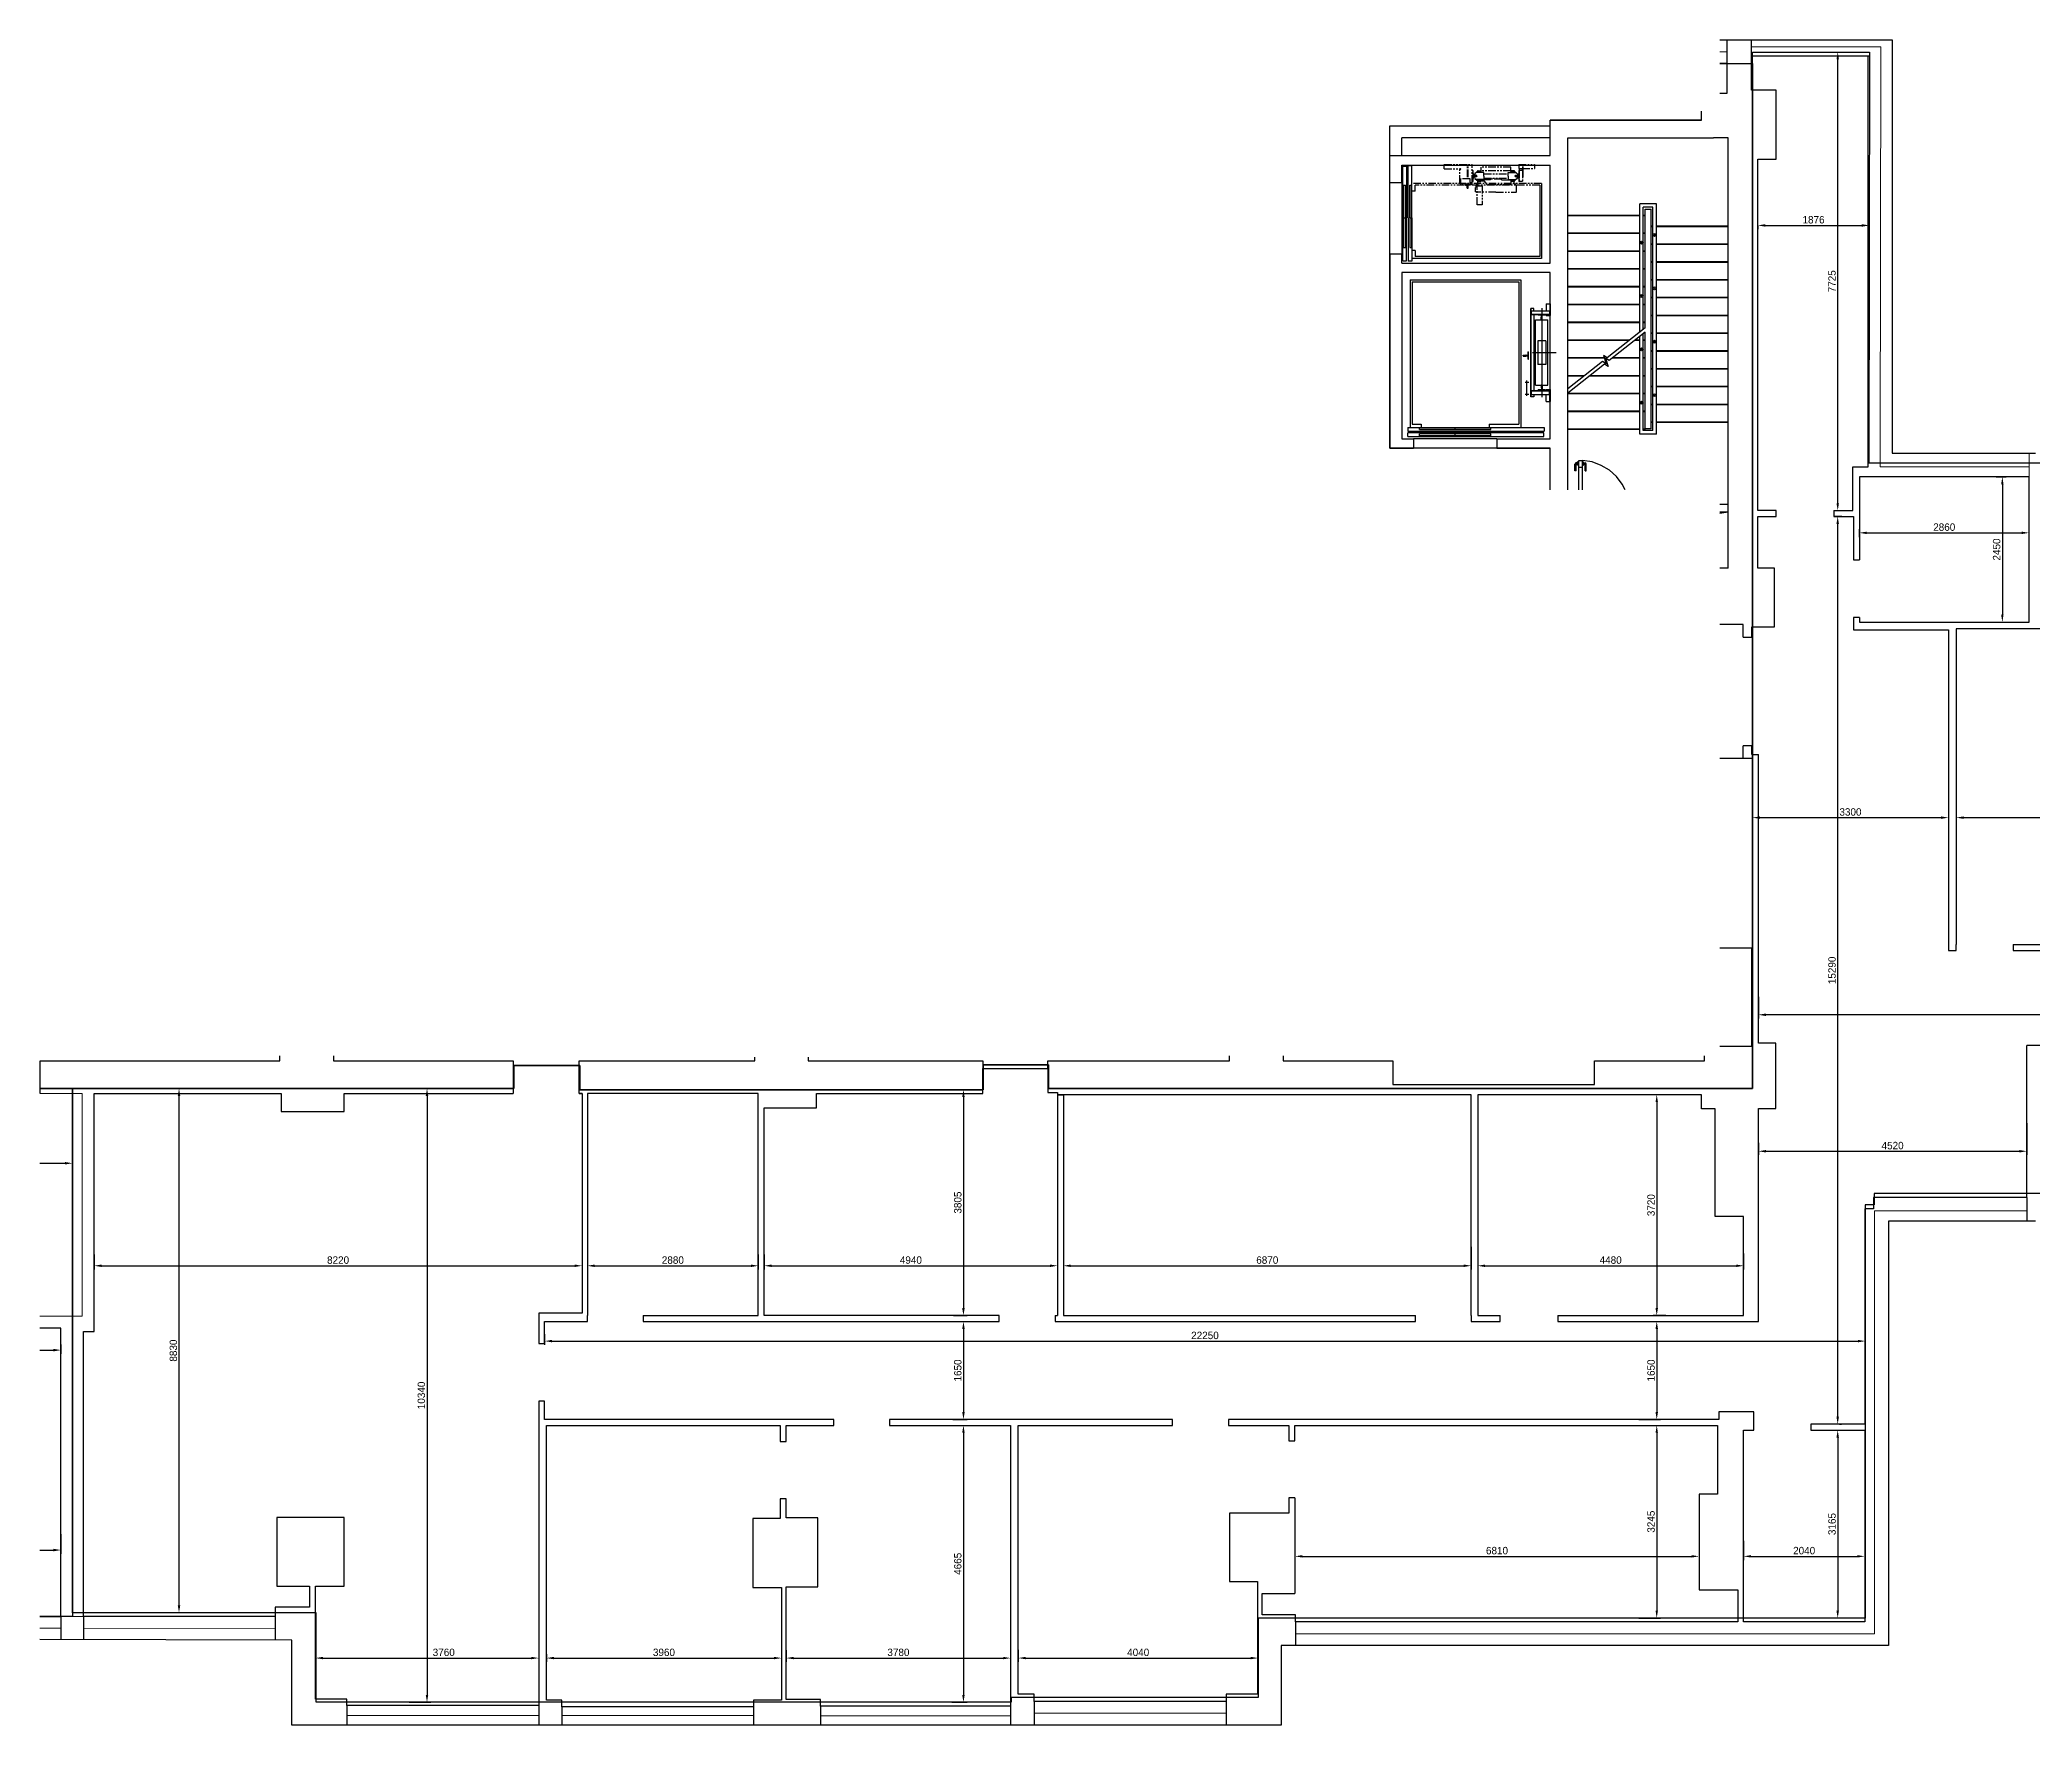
# Model space of a CAD drawing. Header units: millimetres. Extents: x 1200915 to 1252010, y -99471 to -68534.
# Drawn here: x 1200915 to 1234481, y -98964 to -70574 of the extents above; entities that cross this region are included whole.
import ezdxf

# ---------------------------------------------------------------- set-up
doc = ezdxf.new("R2010")
doc.units = ezdxf.units.MM
doc.linetypes.add('HIDDEN2', pattern=[4.7625, 3.175, -1.5875])
doc.linetypes.add('PHANTOMX2', pattern=[127, 63.5, -12.7, 12.7, -12.7, 12.7, -12.7])
for name, color, linetype in [('Baca', 7, 'Continuous'), ('Divar-esas', 7, 'Continuous'), ('Lift', 7, 'Continuous'), ('Meheccer', 7, 'Continuous'), ('OFFICE_BOUNDARY', 3, 'Continuous'), ('Pillekan', 7, 'Continuous'), ('plita 2', 7, 'Continuous'), ('Qapi', 7, 'Continuous'), ('sutun1', 7, 'Continuous')]:
    doc.layers.add(name, color=color, linetype=linetype)

msp = doc.modelspace()

# ---------------------------------------------------------------- linework, layer by layer
for p, q in [((1229220, -70574), (1232120, -70574)), ((1232120, -70574), (1232120, -77534)), ((1229345, -70974), (1229220, -70974)), ((1229345, -71474), (1229345, -70974)), ((1229220, -71474), (1229345, -71474)), ((1228910, -71924), (1228910, -71774)), ((1223660, -77454), (1223660, -72024)), ((1223660, -72024), (1226360, -72024)), ((1226360, -72024), (1226360, -71924)), ((1226360, -71924), (1228910, -71924)), ((1226360, -77454), (1223660, -77454)), ((1226360, -78154), (1226360, -77454)), ((1232120, -77534), (1234540, -77534)), ((1229610, -80424), (1229220, -80424)), ((1229610, -80634), (1229610, -80424)), ((1229610, -82674), (1229610, -82464)), ((1229220, -82674), (1229610, -82674)), ((1229760, -85874), (1229220, -85874)), ((1229760, -87524), (1229760, -85874)), ((1229220, -87524), (1229760, -87524)), ((1200920, -87774), (1204960, -87774)), ((1204960, -87774), (1204960, -87689)), ((1205860, -87689), (1205860, -87774)), ((1205860, -87774), (1208890, -87774)), ((1208890, -87774), (1208890, -87954)), ((1210000, -87954), (1210000, -87774)), ((1210000, -87774), (1212960, -87774)), ((1212960, -87774), (1212960, -87709)), ((1213860, -87709), (1213860, -87774)), ((1213860, -87774), (1216800, -87774)), ((1216800, -87774), (1216800, -87904)), ((1216800, -87904), (1217900, -87904)), ((1217900, -87904), (1217900, -87774)), ((1217900, -87774), (1220960, -87774)), ((1220960, -87774), (1220960, -87689)), ((1221860, -87689), (1221860, -87774)), ((1221860, -87774), (1223710, -87774)), ((1223710, -87774), (1223710, -88174)), ((1227110, -88174), (1227110, -87774)), ((1227110, -87774), (1228960, -87774)), ((1228960, -87774), (1228960, -87689)), ((1223710, -88174), (1227110, -88174)), ((1201830, -92334), (1201830, -88324)), ((1201830, -88324), (1204980, -88324)), ((1204980, -88324), (1204980, -88624)), ((1231810, -90264), (1231660, -90264)), ((1231660, -90264), (1231660, -93894)), ((1234390, -90074), (1231810, -90074)), ((1231810, -90074), (1231810, -90264)), ((1234540, -90474), (1232060, -90474)), ((1232060, -90474), (1232060, -97624)), ((1201270, -92274), (1200915, -92274)), ((1201270, -97134), (1201270, -92274)), ((1201650, -97134), (1201650, -92334)), ((1201650, -92334), (1201830, -92334)), ((1209320, -93504), (1209320, -98634)), ((1231660, -93894), (1230750, -93894)), ((1230750, -93894), (1230750, -93994)), ((1222060, -95134), (1221960, -95134)), ((1221960, -95134), (1221960, -95394)), ((1206040, -95464), (1204910, -95464)), ((1204910, -95464), (1204910, -96624)), ((1206040, -96624), (1206040, -95464)), ((1221960, -95394), (1220960, -95394)), ((1220960, -95394), (1220960, -96544)), ((1204910, -96624), (1205460, -96624)), ((1205460, -96624), (1205460, -96974)), ((1205560, -98524), (1205560, -96624)), ((1205560, -96624), (1206040, -96624)), ((1220960, -96544), (1221430, -96544)), ((1221430, -96544), (1221430, -98444)), ((1205460, -96974), (1204880, -96974)), ((1204880, -96974), (1204880, -97134)), ((1200915, -97134), (1201270, -97134)), ((1204880, -97134), (1201650, -97134)), ((1205160, -97533), (1200915, -97523)), ((1205160, -98964), (1205160, -97533)), ((1232060, -97624), (1221830, -97624)), ((1221830, -97624), (1221830, -98964)), ((1206090, -98524), (1205560, -98524)), ((1206090, -98634), (1206090, -98524)), ((1209320, -98634), (1206090, -98634)), ((1221430, -98444), (1220900, -98444)), ((1220900, -98444), (1220900, -98564)), ((1221830, -98964), (1205160, -98964))]:
    msp.add_line(p, q)
at = {"color": 5, "lineweight": 5}
for p, q in [((1229220, -70774), (1229345, -70774)), ((1231827, -97424), (1231827, -90300)), ((1231827, -90300), (1234390, -90300)), ((1200915, -97328), (1201270, -97329)), ((1229520, -97424), (1231827, -97424))]:
    msp.add_line(p, q, dxfattribs=at)
at = {"color": 18, "lineweight": 30, "true_color": 0x000000}
for p, q in [((1229770, -88239), (1229770, -70779)), ((1229770, -70779), (1231740, -70779)), ((1231740, -70779), (1231730, -77699)), ((1231730, -77699), (1234950, -77699)), ((1208900, -88239), (1208900, -87849)), ((1208900, -87849), (1210010, -87849)), ((1210010, -87849), (1210010, -88259)), ((1216810, -88259), (1216810, -87839)), ((1216810, -87839), (1217910, -87839)), ((1217910, -87839), (1217910, -88239)), ((1200915, -88239), (1201465, -88239)), ((1201465, -88239), (1201465, -97134)), ((1201465, -97069), (1201465, -88239)), ((1201465, -88239), (1208900, -88239)), ((1210010, -88259), (1216810, -88259)), ((1217910, -88239), (1229770, -88239)), ((1231820, -90199), (1231670, -90199)), ((1231670, -90199), (1231670, -93829)), ((1234950, -90009), (1231820, -90009)), ((1231820, -90009), (1231820, -90199)), ((1231670, -93829), (1231670, -97159)), ((1201465, -97134), (1200915, -97132)), ((1205570, -97069), (1201465, -97069)), ((1205570, -98579), (1205570, -97069)), ((1231670, -97159), (1221440, -97159)), ((1221440, -97159), (1221440, -98499)), ((1217280, -98579), (1205570, -98579)), ((1221440, -98499), (1217280, -98499)), ((1217280, -98499), (1217280, -98579))]:
    msp.add_line(p, q, dxfattribs=at)
at = {"color": 0, "lineweight": -2, "transparency": 16777216}
for p, q in [((1231171, -70779), (1231268, -70779)), ((1231205, -78379), (1231205, -70904)), ((1229860, -73710), (1229860, -73762)), ((1229985, -73700), (1231611, -73700)), ((1231736, -73567), (1231736, -73762)), ((1233877, -77934), (1234041, -77934)), ((1233979, -78059), (1233979, -80259)), ((1231171, -78504), (1231268, -78504)), ((1231274, -78604), (1231143, -78604)), ((1231205, -93769), (1231205, -78729)), ((1231570, -78953), (1231570, -78816)), ((1231695, -78878), (1234305, -78878)), ((1234430, -78865), (1234430, -78816)), ((1233877, -80384), (1234041, -80384)), ((1233200, -83185), (1233200, -83738)), ((1229770, -83803), (1229770, -83613)), ((1229895, -83676), (1232945, -83676)), ((1233070, -83639), (1233070, -83738)), ((1233325, -83676), (1237365, -83676)), ((1229870, -86694), (1229870, -87060)), ((1245695, -86997), (1229995, -86997)), ((1203486, -88239), (1203198, -88239)), ((1207434, -88239), (1207376, -88239)), ((1216308, -88259), (1216538, -88259)), ((1203260, -96944), (1203260, -88364)), ((1207438, -88364), (1207438, -98454)), ((1216476, -88384), (1216476, -91939)), ((1228178, -88344), (1228094, -88344)), ((1228156, -88469), (1228156, -91939)), ((1234390, -88825), (1234390, -89358)), ((1201465, -89104), (1201465, -89561)), ((1229870, -89155), (1229870, -89358)), ((1229995, -89296), (1234265, -89296)), ((1218160, -90904), (1218160, -91288)), ((1225030, -90904), (1225030, -91288)), ((1201830, -91034), (1201830, -91288)), ((1201955, -91225), (1209925, -91225)), ((1210050, -91034), (1210050, -91288)), ((1210140, -91034), (1210140, -91288)), ((1210265, -91225), (1212895, -91225)), ((1213020, -91034), (1213020, -91288)), ((1213120, -91035), (1213120, -91288)), ((1213245, -91225), (1217935, -91225)), ((1218060, -91035), (1218060, -91288)), ((1218285, -91225), (1224905, -91225)), ((1225140, -91019), (1225140, -91288)), ((1225265, -91225), (1229495, -91225)), ((1229620, -91019), (1229620, -91288)), ((1216295, -92164), (1216538, -92164)), ((1216308, -92064), (1216538, -92064)), ((1216476, -92289), (1216476, -93689)), ((1227934, -92164), (1228219, -92164)), ((1228312, -92064), (1228094, -92064)), ((1228156, -92289), (1228156, -93689)), ((1201270, -92551), (1201270, -92708)), ((1209420, -92380), (1209420, -92556)), ((1209545, -92494), (1231545, -92494)), ((1231670, -92509), (1231670, -92431)), ((1216281, -93914), (1216538, -93914)), ((1216295, -93814), (1216538, -93814)), ((1227855, -93814), (1228219, -93814)), ((1227855, -93914), (1228219, -93914)), ((1231236, -93894), (1231268, -93894)), ((1216476, -94039), (1216476, -98454)), ((1228156, -94039), (1228156, -97034)), ((1231205, -94119), (1231205, -97034)), ((1231236, -93994), (1231268, -93994)), ((1201270, -95744), (1201270, -96076)), ((1222060, -95970), (1222060, -96182)), ((1228870, -95970), (1228870, -96182)), ((1229620, -95859), (1229620, -96182)), ((1231660, -95859), (1231660, -96182)), ((1222185, -96120), (1228745, -96120)), ((1229745, -96120), (1231535, -96120)), ((1203486, -97069), (1203198, -97069)), ((1227855, -97159), (1228219, -97159)), ((1231309, -97159), (1231143, -97159)), ((1205560, -97605), (1205560, -97896)), ((1209320, -97605), (1209320, -97896)), ((1205685, -97834), (1209195, -97834)), ((1209450, -97770), (1209450, -97896)), ((1209575, -97834), (1213285, -97834)), ((1213410, -97851), (1213410, -97896)), ((1213490, -97701), (1213490, -97896)), ((1213615, -97834), (1217145, -97834)), ((1217270, -97701), (1217270, -97896)), ((1217400, -97694), (1217400, -97896)), ((1217525, -97834), (1221315, -97834)), ((1221440, -97860), (1221440, -97896)), ((1207135, -98579), (1207501, -98579)), ((1216281, -98579), (1216538, -98579))]:
    msp.add_line(p, q, dxfattribs=at)
at = {"color": 1, "lineweight": 30}
for p, q in [((1229220, -70974), (1229770, -70974)), ((1229345, -71474), (1229345, -70974)), ((1229770, -70974), (1229770, -88239)), ((1229220, -71474), (1229345, -71474)), ((1228910, -71924), (1228910, -71774)), ((1223660, -77454), (1223660, -72024)), ((1223660, -72024), (1226360, -72024)), ((1226360, -72024), (1226360, -71924)), ((1226360, -71924), (1228910, -71924)), ((1226360, -77454), (1223660, -77454)), ((1226360, -78154), (1226360, -77454)), ((1229610, -80424), (1229220, -80424)), ((1229610, -80634), (1229610, -80424)), ((1229220, -82674), (1229770, -82674)), ((1229760, -85874), (1229220, -85874)), ((1210010, -87849), (1208900, -87849)), ((1208900, -87849), (1208900, -88239)), ((1210010, -88259), (1210010, -87849)), ((1217910, -87839), (1216810, -87839)), ((1216810, -87839), (1216810, -88259)), ((1217910, -88239), (1217910, -87839)), ((1208900, -88239), (1200915, -88239)), ((1216810, -88259), (1210010, -88259)), ((1229770, -88239), (1217910, -88239))]:
    msp.add_line(p, q, dxfattribs=at)
at = {"lineweight": 5}
for p, q in [((1201630, -88324), (1200920, -88324)), ((1201630, -92074), (1201630, -88324)), ((1200915, -92074), (1201630, -92074))]:
    msp.add_line(p, q, dxfattribs=at)
at = {"color": 0, "lineweight": -2}
for p, q in [((1200915, -89498), (1201340, -89498)), ((1200915, -92646), (1201145, -92646)), ((1200915, -96014), (1201145, -96014))]:
    msp.add_line(p, q, dxfattribs=at)
for points in [[(1229345, -70974), (1229345, -70574)], [(1229750, -70844), (1229750, -70574)], [(1230170, -78504), (1229860, -78504), (1229860, -72584), (1230170, -72584), (1230170, -71424), (1229750, -71424), (1229750, -70844), (1231730, -70844)], [(1231140, -78504), (1231460, -78504), (1231460, -77764), (1231720, -77764), (1231720, -70844)], [(1231570, -80304), (1231570, -80384), (1234430, -80384), (1234430, -77934), (1231570, -77934), (1231570, -79334)], [(1229610, -80634), (1229760, -80634), (1229760, -80464), (1230140, -80464), (1230140, -79474), (1229860, -79474), (1229860, -78604), (1230170, -78604), (1230170, -78504)], [(1231140, -78504), (1231140, -78604), (1231470, -78604), (1231470, -79334), (1231570, -79334)], [(1231570, -80304), (1231470, -80304), (1231470, -80514), (1233070, -80514), (1233070, -85914), (1233200, -85914), (1233200, -85814)], [(1234160, -85814), (1237490, -85814), (1237490, -80494), (1233200, -80494), (1233200, -85814)], [(1229760, -82614), (1229760, -82464), (1229610, -82464)], [(1229760, -82614), (1229870, -82614)], [(1229870, -92164), (1229870, -88574), (1230160, -88574), (1230160, -87474), (1229870, -87474), (1229870, -82614)], [(1234160, -85814), (1234160, -85914), (1242720, -85914), (1242720, -85814)], [(1234940, -87614), (1234940, -87514), (1234390, -87514)], [(1234390, -90074), (1234390, -87514)], [(1200920, -88324), (1200920, -87774)], [(1217080, -92064), (1213120, -92064), (1213120, -88564), (1214000, -88564), (1214000, -88324), (1216800, -88324), (1216800, -87904), (1217900, -87904), (1217900, -88304), (1218060, -88304), (1218060, -92064)], [(1208890, -87954), (1208890, -88324)], [(1210000, -88324), (1210050, -88324), (1210000, -88324), (1210000, -87954)], [(1204980, -88624), (1206040, -88624), (1206040, -88324), (1208890, -88324)], [(1210050, -88324), (1210050, -92024), (1209320, -92024), (1209320, -92534)], [(1211080, -92064), (1213020, -92064), (1213020, -88324), (1210140, -88324), (1210140, -92064)], [(1225030, -92064), (1225030, -88344), (1218060, -88344), (1218160, -88344), (1218160, -92064), (1224090, -92064)], [(1226490, -92064), (1229620, -92064), (1229620, -90394), (1229140, -90394), (1229140, -88584), (1228910, -88584), (1228910, -88344), (1225140, -88344), (1225140, -92064), (1225520, -92064)], [(1234390, -90074), (1234390, -90474)], [(1209320, -92534), (1209420, -92534), (1209420, -92164), (1210140, -92164), (1210140, -92064)], [(1211080, -92064), (1211080, -92164), (1217080, -92164), (1217080, -92064)], [(1218020, -92064), (1218020, -92164)], [(1218020, -92164), (1224090, -92164), (1224090, -92064)], [(1218020, -92064), (1218060, -92064)], [(1225030, -92064), (1225030, -92164), (1225520, -92164), (1225520, -92064)], [(1226490, -92064), (1226490, -92164), (1229870, -92164)], [(1209420, -93814), (1209420, -93504), (1209320, -93504)], [(1214290, -93814), (1209420, -93814)], [(1213390, -95154), (1213390, -95484), (1212930, -95484), (1212930, -96644), (1213410, -96644), (1213410, -98544), (1212940, -98544), (1212940, -98654), (1209710, -98654), (1209710, -98544), (1209450, -98544), (1209450, -93914), (1213390, -93914), (1213390, -94184)], [(1215230, -93914), (1217270, -93914), (1217270, -98644), (1214070, -98644), (1214070, -98534), (1213490, -98534), (1213490, -96634), (1214020, -96634), (1214020, -95474), (1213490, -95474), (1213490, -95154), (1213390, -95154)], [(1213390, -94184), (1213490, -94184), (1213490, -93914), (1214290, -93914)], [(1214290, -93914), (1214290, -93814)], [(1220000, -93914), (1220000, -93814), (1215230, -93814), (1215230, -93914)], [(1220900, -98564), (1217670, -98564), (1217670, -98444), (1217400, -98444), (1217400, -93914), (1220000, -93914)], [(1229790, -93994), (1229790, -93894), (1229790, -93684), (1229200, -93684), (1229200, -93814), (1220940, -93814), (1220940, -93914)], [(1220940, -93914), (1221960, -93914), (1221960, -94174), (1222060, -94174)], [(1222060, -94174), (1222060, -93914), (1229180, -93914), (1229180, -95074), (1228870, -95074), (1228870, -96684), (1229520, -96684), (1229520, -97224), (1222070, -97224), (1222070, -97104), (1221510, -97104), (1221510, -96744), (1222060, -96744)], [(1230750, -93994), (1231660, -93994), (1231660, -97224), (1229620, -97224), (1229620, -93994), (1229790, -93994)], [(1222060, -95134), (1222060, -96744)], [(1201270, -97134), (1201269, -97524)], [(1201650, -97134), (1201649, -97525)], [(1204880, -97134), (1204879, -97532)], [(1222070, -97224), (1222070, -97624)], [(1206090, -98634), (1206090, -98964)], [(1209320, -98634), (1209320, -98964)], [(1209710, -98654), (1209710, -98964)], [(1212940, -98654), (1212940, -98964)], [(1214070, -98644), (1214070, -98964)], [(1217270, -98644), (1217270, -98964)], [(1217670, -98564), (1217670, -98964)], [(1220900, -98564), (1220900, -98964)]]:
    msp.add_lwpolyline(points)
at = {"color": 5, "lineweight": 5}
for points in [[(1229750, -70694), (1231931, -70694), (1231920, -77534)], [(1231920, -77534), (1231920, -77766), (1234430, -77766)], [(1201650, -97330), (1204880, -97333)], [(1222070, -97424), (1229520, -97424)], [(1206090, -98799), (1209320, -98799)], [(1209710, -98799), (1212940, -98799)], [(1214070, -98804), (1217270, -98804)], [(1217670, -98764), (1220900, -98764)]]:
    msp.add_lwpolyline(points, dxfattribs=at)
at = {"color": 18, "lineweight": 5, "true_color": 0x000000}
for points in [[(1234430, -77934), (1234430, -77534)], [(1201280, -97134), (1201650, -97134)]]:
    msp.add_lwpolyline(points, dxfattribs=at)
at = {"color": 0, "transparency": 16777216}
for points in [[(1231184, -70904), (1231226, -70904), (1231205, -70779)], [(1229985, -73679), (1229985, -73721), (1229860, -73700)], [(1231611, -73679), (1231611, -73721), (1231736, -73700)], [(1233958, -78059), (1233999, -78059), (1233979, -77934)], [(1231184, -78379), (1231226, -78379), (1231205, -78504)], [(1231184, -78729), (1231226, -78729), (1231205, -78604)], [(1231695, -78858), (1231695, -78899), (1231570, -78878)], [(1234305, -78858), (1234305, -78899), (1234430, -78878)], [(1233958, -80259), (1233999, -80259), (1233979, -80384)], [(1229895, -83655), (1229895, -83697), (1229770, -83676)], [(1232945, -83655), (1232945, -83697), (1233070, -83676)], [(1233325, -83655), (1233325, -83697), (1233200, -83676)], [(1229995, -86976), (1229995, -87018), (1229870, -86997)], [(1203239, -88364), (1203281, -88364), (1203260, -88239)], [(1207417, -88364), (1207459, -88364), (1207438, -88239)], [(1216455, -88384), (1216497, -88384), (1216476, -88259)], [(1228136, -88469), (1228177, -88469), (1228156, -88344)], [(1229995, -89275), (1229995, -89317), (1229870, -89296)], [(1234265, -89275), (1234265, -89317), (1234390, -89296)], [(1201340, -89477), (1201340, -89519), (1201465, -89498)], [(1201955, -91204), (1201955, -91246), (1201830, -91225)], [(1209925, -91204), (1209925, -91246), (1210050, -91225)], [(1210265, -91204), (1210265, -91246), (1210140, -91225)], [(1212895, -91204), (1212895, -91246), (1213020, -91225)], [(1213245, -91204), (1213245, -91246), (1213120, -91225)], [(1217935, -91204), (1217935, -91246), (1218060, -91225)], [(1218285, -91204), (1218285, -91246), (1218160, -91225)], [(1224905, -91204), (1224905, -91246), (1225030, -91225)], [(1225265, -91204), (1225265, -91246), (1225140, -91225)], [(1229495, -91204), (1229495, -91246), (1229620, -91225)], [(1216455, -91939), (1216497, -91939), (1216476, -92064)], [(1228136, -91939), (1228177, -91939), (1228156, -92064)], [(1216455, -92289), (1216497, -92289), (1216476, -92164)], [(1228136, -92289), (1228177, -92289), (1228156, -92164)], [(1201145, -92625), (1201145, -92667), (1201270, -92646)], [(1209545, -92473), (1209545, -92515), (1209420, -92494)], [(1231545, -92473), (1231545, -92515), (1231670, -92494)], [(1216455, -93689), (1216497, -93689), (1216476, -93814)], [(1216455, -94039), (1216497, -94039), (1216476, -93914)], [(1228136, -93689), (1228177, -93689), (1228156, -93814)], [(1228136, -94039), (1228177, -94039), (1228156, -93914)], [(1231184, -93769), (1231226, -93769), (1231205, -93894)], [(1231184, -94119), (1231226, -94119), (1231205, -93994)], [(1201145, -95993), (1201145, -96035), (1201270, -96014)], [(1222185, -96099), (1222185, -96140), (1222060, -96120)], [(1228745, -96099), (1228745, -96140), (1228870, -96120)], [(1229745, -96099), (1229745, -96140), (1229620, -96120)], [(1231535, -96099), (1231535, -96140), (1231660, -96120)], [(1203239, -96944), (1203281, -96944), (1203260, -97069)], [(1228136, -97034), (1228177, -97034), (1228156, -97159)], [(1231184, -97034), (1231226, -97034), (1231205, -97159)], [(1205685, -97813), (1205685, -97854), (1205560, -97834)], [(1209195, -97813), (1209195, -97854), (1209320, -97834)], [(1209575, -97813), (1209575, -97854), (1209450, -97834)], [(1213285, -97813), (1213285, -97854), (1213410, -97834)], [(1213615, -97813), (1213615, -97854), (1213490, -97834)], [(1217145, -97813), (1217145, -97854), (1217270, -97834)], [(1217525, -97813), (1217525, -97854), (1217400, -97834)], [(1221315, -97813), (1221315, -97854), (1221440, -97834)], [(1207417, -98454), (1207459, -98454), (1207438, -98579)], [(1216455, -98454), (1216497, -98454), (1216476, -98579)]]:
    msp.add_solid(points, dxfattribs=at)
at = {"layer": 'Baca'}
msp.add_line((1229220, -78546), (1229360, -78524), dxfattribs=at)
at = {"layer": 'Divar-esas'}
for p, q in [((1223660, -72524), (1223660, -72024)), ((1223660, -72024), (1226360, -72024)), ((1226360, -72224), (1223860, -72224)), ((1223860, -72524), (1223860, -72224)), ((1229220, -78394), (1229360, -78394)), ((1229220, -78524), (1229360, -78524))]:
    msp.add_line(p, q, dxfattribs=at)
at = {"layer": 'Lift'}
for p, q in [((1223880, -72699), (1223940, -72699)), ((1223880, -74299), (1223880, -72699)), ((1223940, -72699), (1223940, -73574)), ((1224030, -72694), (1223970, -72694)), ((1223970, -73574), (1223970, -72694)), ((1224030, -73574), (1224030, -72694)), ((1224576, -72744), (1224576, -72674)), ((1223889, -73574), (1223889, -73024)), ((1223889, -73024), (1223921, -73024)), ((1223921, -73574), (1223921, -73024)), ((1223994, -73024), (1224026, -73024)), ((1223994, -73574), (1223994, -73024)), ((1224026, -73574), (1224026, -73024)), ((1224085, -73124), (1224030, -73124)), ((1224085, -73124), (1224085, -73024)), ((1226185, -73024), (1226185, -74224)), ((1226215, -72993), (1226215, -74255)), ((1223889, -73574), (1223889, -74074)), ((1223889, -73574), (1223921, -73574)), ((1223921, -73574), (1223921, -74074)), ((1223940, -74299), (1223940, -73574)), ((1223970, -73574), (1223970, -74304)), ((1223994, -73574), (1224026, -73574)), ((1223994, -73574), (1223994, -74074)), ((1224026, -73574), (1224026, -74074)), ((1224030, -73574), (1224030, -74304)), ((1223889, -74074), (1223921, -74074)), ((1223994, -74074), (1224026, -74074)), ((1224085, -74124), (1224030, -74124)), ((1224085, -74124), (1224085, -74224)), ((1223880, -74299), (1223940, -74299)), ((1224030, -74304), (1223970, -74304)), ((1226215, -74255), (1224030, -74255)), ((1226185, -74224), (1224085, -74224)), ((1224004, -74619), (1224004, -77104)), ((1224004, -74619), (1225866, -74619)), ((1224035, -74649), (1224035, -77049)), ((1224035, -74649), (1225835, -74649)), ((1225835, -74649), (1225835, -77049)), ((1225866, -74619), (1225866, -77104)), ((1226084, -75097), (1226034, -75097)), ((1226034, -76587), (1226034, -75097)), ((1226038, -76587), (1226038, -75097)), ((1226044, -75138), (1226350, -75138)), ((1226044, -75203), (1226044, -75138)), ((1226084, -75138), (1226084, -75097)), ((1226219, -75092), (1226219, -76592)), ((1226295, -75018), (1226295, -75138)), ((1226295, -75018), (1226360, -75018)), ((1226350, -75138), (1226350, -75203)), ((1226354, -75018), (1226354, -75218)), ((1226360, -75018), (1226360, -75218)), ((1226044, -75197), (1226350, -75197)), ((1226044, -75203), (1226350, -75203)), ((1226084, -75203), (1226084, -76481)), ((1226114, -75292), (1226324, -75292)), ((1226114, -76392), (1226114, -75292)), ((1226156, -75203), (1226283, -75203)), ((1226156, -75207), (1226156, -75203)), ((1226208, -75214), (1226160, -75211)), ((1226211, -75291), (1226211, -75247)), ((1226212, -75292), (1226211, -75291)), ((1226226, -75292), (1226212, -75292)), ((1226226, -75292), (1226212, -75292)), ((1226214, -75243), (1226214, -75221)), ((1226224, -75243), (1226224, -75221)), ((1226226, -75292), (1226227, -75291)), ((1226227, -75291), (1226227, -75247)), ((1226279, -75211), (1226231, -75214)), ((1226283, -75207), (1226283, -75203)), ((1226295, -75203), (1226295, -75218)), ((1226295, -75218), (1226360, -75218)), ((1226324, -76392), (1226324, -75292)), ((1225986, -75832), (1225984, -75880)), ((1225990, -75828), (1225994, -75828)), ((1225994, -75955), (1225994, -75828)), ((1226065, -75842), (1226460, -75842)), ((1226153, -75642), (1226153, -76042)), ((1226286, -75642), (1226153, -75642)), ((1226286, -75642), (1226286, -76042)), ((1225905, -75885), (1225906, -75884)), ((1225905, -75885), (1225905, -75899)), ((1225905, -75885), (1225905, -75899)), ((1225905, -75899), (1225905, -75885)), ((1225905, -75899), (1225906, -75900)), ((1225906, -75884), (1225950, -75884)), ((1225906, -75900), (1225950, -75900)), ((1225954, -75887), (1225977, -75887)), ((1225954, -75897), (1225977, -75897)), ((1225984, -75903), (1225986, -75951)), ((1225990, -75955), (1225994, -75955)), ((1226286, -76042), (1226153, -76042)), ((1225940, -76342), (1226000, -76342)), ((1225970, -76572), (1225970, -76311)), ((1226044, -76546), (1226044, -76481)), ((1226044, -76481), (1226350, -76481)), ((1226044, -76487), (1226350, -76487)), ((1226114, -76392), (1226324, -76392)), ((1226156, -76476), (1226156, -76481)), ((1226156, -76481), (1226283, -76481)), ((1226208, -76470), (1226160, -76472)), ((1226212, -76392), (1226211, -76392)), ((1226211, -76392), (1226211, -76436)), ((1226226, -76392), (1226212, -76392)), ((1226226, -76392), (1226212, -76392)), ((1226214, -76441), (1226214, -76463)), ((1226224, -76441), (1226224, -76463)), ((1226226, -76392), (1226227, -76392)), ((1226227, -76392), (1226227, -76436)), ((1226279, -76472), (1226231, -76470)), ((1226283, -76476), (1226283, -76481)), ((1226295, -76466), (1226360, -76466)), ((1226295, -76481), (1226295, -76466)), ((1226350, -76546), (1226350, -76481)), ((1226354, -76666), (1226354, -76466)), ((1226360, -76466), (1226360, -76666)), ((1225940, -76542), (1226000, -76542)), ((1226084, -76587), (1226034, -76587)), ((1226044, -76546), (1226350, -76546)), ((1226084, -76546), (1226084, -76587)), ((1226295, -76666), (1226295, -76546)), ((1226295, -76666), (1226360, -76666)), ((1223960, -77104), (1223960, -77164)), ((1223960, -77104), (1226260, -77104)), ((1223960, -77164), (1226260, -77164)), ((1223965, -77254), (1223965, -77194)), ((1226255, -77194), (1223965, -77194)), ((1224035, -77049), (1224185, -77049)), ((1224160, -77140), (1224160, -77108)), ((1224160, -77108), (1225360, -77108)), ((1224160, -77140), (1225360, -77140)), ((1224185, -77049), (1224185, -77104)), ((1224760, -77140), (1224760, -77108)), ((1225335, -77049), (1225835, -77049)), ((1225335, -77049), (1225335, -77104)), ((1225360, -77140), (1225360, -77108)), ((1226255, -77254), (1226255, -77194)), ((1226260, -77104), (1226260, -77164)), ((1223965, -77254), (1226255, -77254)), ((1225360, -77213), (1224160, -77213)), ((1224160, -77245), (1224160, -77213)), ((1225360, -77245), (1224160, -77245)), ((1224760, -77245), (1224760, -77213)), ((1225360, -77245), (1225360, -77213))]:
    msp.add_line(p, q, dxfattribs=at)
at = {"layer": 'Lift', "linetype": 'PHANTOMX2', "ltscale": 2}
for p, q in [((1224576, -72674), (1225046, -72674)), ((1224576, -72744), (1224851, -72744)), ((1224841, -72754), (1224851, -72754)), ((1224841, -72982), (1224841, -72754)), ((1224968, -72887), (1224968, -72674)), ((1224978, -72887), (1224978, -72674)), ((1225046, -72982), (1225046, -72674)), ((1225046, -72775), (1225061, -72775)), ((1225057, -72775), (1225057, -72960)), ((1225061, -72960), (1225061, -72775)), ((1225061, -72868), (1225061, -72823)), ((1225061, -72823), (1225062, -72823)), ((1225070, -72831), (1225072, -72859)), ((1225093, -72828), (1225123, -72798)), ((1225093, -72828), (1225093, -72843)), ((1225243, -72810), (1225100, -72810)), ((1225100, -72821), (1225100, -72810)), ((1225203, -72798), (1225123, -72798)), ((1225133, -72798), (1225133, -72793)), ((1225148, -72778), (1225193, -72778)), ((1225193, -72778), (1225193, -72784)), ((1225198, -72784), (1225193, -72784)), ((1225698, -72718), (1225198, -72718)), ((1225198, -72784), (1225198, -72718)), ((1225698, -72778), (1225198, -72778)), ((1225198, -72784), (1225198, -72778)), ((1225203, -72798), (1225203, -72810)), ((1225243, -72868), (1225243, -72810)), ((1225243, -72830), (1225653, -72830)), ((1225653, -72868), (1225653, -72810)), ((1225653, -72810), (1225796, -72810)), ((1225693, -72798), (1225693, -72810)), ((1225693, -72798), (1225773, -72798)), ((1225698, -72784), (1225698, -72718)), ((1225698, -72784), (1225698, -72778)), ((1225698, -72784), (1225703, -72784)), ((1225703, -72778), (1225703, -72784)), ((1225748, -72778), (1225703, -72778)), ((1225763, -72798), (1225763, -72793)), ((1225803, -72828), (1225773, -72798)), ((1225796, -72821), (1225796, -72810)), ((1225803, -72828), (1225803, -72843)), ((1225827, -72831), (1225825, -72859)), ((1225830, -72674), (1225830, -72739)), ((1225830, -72674), (1226095, -72674)), ((1225830, -72739), (1225840, -72739)), ((1225835, -72775), (1225835, -72960)), ((1225840, -72775), (1225835, -72775)), ((1225835, -72868), (1225835, -72823)), ((1225835, -72823), (1225835, -72823)), ((1225840, -72739), (1225840, -72775)), ((1225840, -72739), (1225890, -72739)), ((1225840, -72960), (1225840, -72775)), ((1225890, -72775), (1225840, -72775)), ((1225840, -72775), (1225840, -72958)), ((1225890, -72739), (1226095, -72739)), ((1225890, -72759), (1225890, -72775)), ((1225895, -72775), (1225890, -72775)), ((1225895, -72775), (1225895, -72960)), ((1225898, -72887), (1225898, -72674)), ((1225900, -72749), (1225905, -72749)), ((1225905, -72739), (1225905, -72749)), ((1225908, -72887), (1225908, -72674)), ((1226095, -72674), (1226095, -72739)), ((1226215, -72993), (1224030, -72993)), ((1226185, -73024), (1224085, -73024)), ((1224841, -72982), (1224853, -72982)), ((1225013, -72917), (1224853, -72917)), ((1224853, -73012), (1224853, -72917)), ((1225048, -73007), (1224853, -73007)), ((1225048, -73012), (1224853, -73012)), ((1224973, -73012), (1224929, -73012)), ((1224929, -73012), (1224929, -73012)), ((1224936, -73020), (1224965, -73022)), ((1224965, -73040), (1224969, -73036)), ((1224965, -73073), (1224965, -73040)), ((1224965, -73073), (1224966, -73074)), ((1224973, -73074), (1224966, -73074)), ((1224969, -73036), (1224969, -73027)), ((1224973, -73012), (1225018, -73012)), ((1224973, -73074), (1224980, -73074)), ((1224977, -73036), (1224977, -73027)), ((1224981, -73040), (1224977, -73036)), ((1224981, -73073), (1224980, -73074)), ((1224981, -73073), (1224981, -73040)), ((1225010, -73020), (1224982, -73022)), ((1225013, -72975), (1225013, -72917)), ((1225018, -73012), (1225018, -73012)), ((1225048, -72982), (1225020, -72982)), ((1225021, -72982), (1225046, -72982)), ((1225046, -72960), (1225061, -72960)), ((1225048, -73012), (1225048, -72982)), ((1225061, -72868), (1225061, -72912)), ((1225061, -72912), (1225062, -72912)), ((1225070, -72905), (1225072, -72876)), ((1225086, -72864), (1225077, -72864)), ((1225086, -72872), (1225077, -72872)), ((1225090, -72860), (1225086, -72864)), ((1225090, -72876), (1225086, -72872)), ((1225093, -72843), (1225088, -72843)), ((1225088, -72849), (1225088, -72843)), ((1225091, -72849), (1225088, -72849)), ((1225094, -72886), (1225089, -72886)), ((1225089, -72892), (1225089, -72886)), ((1225093, -72892), (1225089, -72892)), ((1225122, -72860), (1225090, -72860)), ((1225122, -72876), (1225090, -72876)), ((1225091, -72849), (1225091, -72859)), ((1225124, -72859), (1225091, -72859)), ((1225093, -72892), (1225093, -72908)), ((1225093, -72908), (1225123, -72938)), ((1225124, -72876), (1225094, -72876)), ((1225094, -72883), (1225094, -72876)), ((1225094, -72886), (1225094, -72883)), ((1225100, -72915), (1225100, -72925)), ((1225243, -72925), (1225100, -72925)), ((1225106, -73059), (1225103, -73059)), ((1225103, -73136), (1225103, -73059)), ((1225106, -73136), (1225103, -73136)), ((1225106, -73017), (1225106, -73041)), ((1225106, -73017), (1225116, -73017)), ((1225106, -73041), (1225106, -73059)), ((1225106, -73136), (1225106, -73139)), ((1225448, -73139), (1225106, -73139)), ((1225122, -72860), (1225123, -72861)), ((1225122, -72876), (1225123, -72875)), ((1225123, -72868), (1225123, -72861)), ((1225123, -72868), (1225123, -72875)), ((1225203, -72938), (1225123, -72938)), ((1225124, -72876), (1225124, -72859)), ((1225143, -73002), (1225131, -73002)), ((1225133, -72943), (1225133, -72938)), ((1225143, -73002), (1225143, -72944)), ((1225148, -72939), (1225152, -72939)), ((1225148, -72958), (1225193, -72958)), ((1225152, -72936), (1225152, -72939)), ((1225152, -72936), (1225236, -72936)), ((1225256, -72952), (1225193, -72952)), ((1225193, -72952), (1225193, -72958)), ((1225203, -72925), (1225203, -72938)), ((1225236, -72936), (1225236, -72931)), ((1225236, -72931), (1225237, -72931)), ((1225353, -72931), (1225237, -72931)), ((1225243, -72868), (1225243, -72925)), ((1225243, -72905), (1225653, -72905)), ((1225303, -73018), (1225256, -72952)), ((1225698, -73018), (1225303, -73018)), ((1225543, -72923), (1225353, -72923)), ((1225353, -72931), (1225353, -72923)), ((1225448, -73139), (1225790, -73139)), ((1225543, -72931), (1225543, -72923)), ((1225543, -72931), (1225660, -72931)), ((1225653, -72868), (1225653, -72925)), ((1225653, -72925), (1225796, -72925)), ((1225660, -72936), (1225660, -72931)), ((1225660, -72931), (1225660, -72931)), ((1225744, -72936), (1225660, -72936)), ((1225693, -72925), (1225693, -72938)), ((1225693, -72938), (1225773, -72938)), ((1225698, -72952), (1225698, -73018)), ((1225703, -72952), (1225698, -72952)), ((1225703, -72952), (1225703, -72958)), ((1225748, -72958), (1225703, -72958)), ((1225744, -72936), (1225744, -72939)), ((1225748, -72939), (1225744, -72939)), ((1225753, -73002), (1225753, -72944)), ((1225753, -73002), (1225766, -73002)), ((1225763, -72943), (1225763, -72938)), ((1225772, -72859), (1225805, -72859)), ((1225772, -72876), (1225772, -72859)), ((1225772, -72876), (1225802, -72876)), ((1225774, -72860), (1225773, -72861)), ((1225773, -72868), (1225773, -72861)), ((1225773, -72868), (1225773, -72875)), ((1225774, -72876), (1225773, -72875)), ((1225803, -72908), (1225773, -72938)), ((1225774, -72860), (1225807, -72860)), ((1225774, -72876), (1225807, -72876)), ((1225790, -73017), (1225781, -73017)), ((1225790, -73017), (1225790, -73041)), ((1225790, -73041), (1225790, -73059)), ((1225790, -73059), (1225793, -73059)), ((1225790, -73136), (1225790, -73139)), ((1225790, -73136), (1225793, -73136)), ((1225793, -73136), (1225793, -73059)), ((1225796, -72915), (1225796, -72925)), ((1225802, -72883), (1225802, -72876)), ((1225802, -72886), (1225802, -72883)), ((1225802, -72886), (1225807, -72886)), ((1225803, -72843), (1225808, -72843)), ((1225803, -72892), (1225803, -72908)), ((1225803, -72892), (1225807, -72892)), ((1225805, -72849), (1225805, -72859)), ((1225805, -72849), (1225808, -72849)), ((1225807, -72860), (1225811, -72864)), ((1225807, -72876), (1225811, -72872)), ((1225807, -72892), (1225807, -72886)), ((1225808, -72849), (1225808, -72843)), ((1225811, -72864), (1225820, -72864)), ((1225811, -72872), (1225820, -72872)), ((1225827, -72905), (1225825, -72876)), ((1225835, -72868), (1225835, -72912)), ((1225835, -72912), (1225835, -72912)), ((1225895, -72960), (1225835, -72960))]:
    msp.add_line(p, q, dxfattribs=at)
msp.add_lwpolyline([(1225132, -73353), (1225132, -73033), (1225215, -73033), (1225215, -73353)], close=True, dxfattribs=at)
at = {"layer": 'Lift', "extrusion": (0, 0, -1)}
for centre in [(-1225970, -76342), (-1225970, -76542)]:
    msp.add_circle(centre, 4, dxfattribs=at)
at = {"layer": 'Lift', "linetype": 'PHANTOMX2', "ltscale": 2}
for centre, radius, start, end in [((1224851, -72749), 5, -90, 90), ((1225062, -72831), 8, 4.5177, 90), ((1225148, -72793), 15, 109.4712, 180), ((1225148, -72793), 15, 90, 109.4712), ((1225748, -72793), 15, 0, 90), ((1225900, -72759), 10, 90, 180), ((1224937, -73012), 8, 180, -94.5177), ((1224964, -73027), 5, 0, 85.4823), ((1224982, -73027), 5, 94.5177, 180), ((1225010, -73012), 8, -85.4823, 0), ((1225020, -72975), 7, 180, -90), ((1225062, -72904), 8, -90, -4.5177), ((1225077, -72859), 5, -175.4823, -90), ((1225077, -72877), 5, 90, 175.4823), ((1225131, -73017), 15, 90, 180), ((1225148, -72943), 15, 180, -109.4712), ((1225148, -72944), 5, 90, 180), ((1225148, -72943), 15, -109.4712, -90), ((1225748, -72944), 5, 0, 90), ((1225748, -72943), 15, -90, 0), ((1225766, -73017), 15, 0, 90)]:
    msp.add_arc(centre, radius, start, end, dxfattribs=at)
at = {"layer": 'Lift', "extrusion": (0, 0, -1)}
for centre, radius, start, end in [((-1226160, -75207), 4, -86.869, 0), ((-1226207, -75221), 7, 93.131, 180), ((-1226209, -75243), 5, 180, -114.3305), ((-1226231, -75221), 7, 0, 86.869), ((-1226229, -75243), 5, -65.6695, 0), ((-1226279, -75207), 4, 180, -93.131), ((-1225990, -75832), 4, 3.131, 90), ((-1225954, -75882), 5, -90, -24.3305), ((-1225954, -75902), 5, 24.3305, 90), ((-1225977, -75880), 7, -176.869, -90), ((-1225977, -75904), 7, 90, 176.869), ((-1225990, -75951), 4, -90, -3.131), ((-1226160, -76476), 4, 0, 86.869), ((-1226207, -76463), 7, 180, -93.131), ((-1226209, -76441), 5, 114.3305, 180), ((-1226229, -76441), 5, 0, 65.6695), ((-1226231, -76463), 7, -86.869, 0), ((-1226279, -76476), 4, 93.131, 180)]:
    msp.add_arc(centre, radius, start, end, dxfattribs=at)
at = {"layer": 'Lift', "linetype": 'PHANTOMX2', "ltscale": 2, "extrusion": (0, 0, -1)}
for centre, major_axis, start_param, end_param in [((1225835, -72831), (5.66, -5.66), 2.435043, 3.926991), ((1225820, -72859), (3.54, -3.54), 5.576636, 0.785398), ((1225820, -72877), (-3.54, -3.54), 2.356194, 3.848142), ((1225835, -72904), (5.66, -5.66), 0.785398, 2.277346)]:
    msp.add_ellipse(centre, major_axis=major_axis, ratio=1, start_param=start_param, end_param=end_param, dxfattribs=at)
at = {"layer": 'Meheccer'}
for p, q in [((1227870, -75496), (1227870, -73334)), ((1228150, -73334), (1227870, -73334)), ((1227930, -75448), (1227930, -73394)), ((1228090, -73394), (1227930, -73394)), ((1228090, -77154), (1228090, -73394)), ((1228150, -77214), (1228150, -73334)), ((1227930, -77154), (1227930, -75522)), ((1227870, -77214), (1227870, -75569)), ((1228090, -77154), (1227930, -77154)), ((1228150, -77214), (1227870, -77214))]:
    msp.add_line(p, q, dxfattribs=at)
for centre, radius in [((1228120, -73859), 25), ((1227900, -73988), 25), ((1227900, -73988), 5), ((1228120, -73859), 5), ((1228120, -74759), 25), ((1227900, -74888), 25), ((1227900, -75788), 25), ((1227900, -75788), 5), ((1228120, -75659), 25), ((1227900, -76688), 25), ((1227900, -76688), 5), ((1228120, -76559), 25)]:
    msp.add_circle(centre, radius, dxfattribs=at)
at = {"layer": 'Meheccer', "linetype": 'HIDDEN2'}
for centre in [(1228120, -74759), (1227900, -74888), (1228120, -75659), (1228120, -76559)]:
    msp.add_circle(centre, 5, dxfattribs=at)
at = {"layer": 'OFFICE_BOUNDARY'}
msp.add_lwpolyline([(1234950, -90009), (1231820, -90009), (1231820, -90199), (1231670, -90199), (1231670, -93829), (1231670, -97159), (1221440, -97159), (1221440, -98499), (1217280, -98499), (1217280, -98579), (1205570, -98579), (1205570, -97069), (1201465, -97069), (1201465, -88239), (1208900, -88239), (1208900, -87849), (1210010, -87849), (1210010, -88259), (1216810, -88259), (1216810, -87839), (1217910, -87839), (1217910, -88239), (1229770, -88239), (1229770, -70779), (1231740, -70779), (1231730, -77699), (1234950, -77699)], dxfattribs=at)
at = {"layer": 'Pillekan'}
for p, q in [((1227960, -75424), (1227960, -73424)), ((1227960, -73424), (1228060, -73424)), ((1228060, -77124), (1228060, -73424)), ((1227870, -73531), (1226660, -73531)), ((1227870, -73538), (1226660, -73538)), ((1227870, -73831), (1226660, -73831)), ((1227870, -73838), (1226660, -73838)), ((1227960, -73531), (1227930, -73531)), ((1227960, -73538), (1227930, -73538)), ((1227960, -73831), (1227930, -73831)), ((1227960, -73838), (1227930, -73838)), ((1228060, -73709), (1228090, -73709)), ((1228060, -73716), (1228090, -73716)), ((1228150, -73709), (1229360, -73709)), ((1228150, -73716), (1229360, -73716)), ((1227870, -74131), (1226660, -74131)), ((1227870, -74138), (1226660, -74138)), ((1227960, -74131), (1227930, -74131)), ((1227960, -74138), (1227930, -74138)), ((1228060, -74009), (1228090, -74009)), ((1228060, -74016), (1228090, -74016)), ((1228150, -74009), (1229360, -74009)), ((1228150, -74016), (1229360, -74016)), ((1227870, -74431), (1226660, -74431)), ((1227870, -74438), (1226660, -74438)), ((1227960, -74431), (1227930, -74431)), ((1227960, -74438), (1227930, -74438)), ((1228060, -74309), (1228090, -74309)), ((1228060, -74316), (1228090, -74316)), ((1228150, -74309), (1229360, -74309)), ((1228150, -74316), (1229360, -74316)), ((1227870, -74731), (1226660, -74731)), ((1227870, -74738), (1226660, -74738)), ((1227960, -74731), (1227930, -74731)), ((1227960, -74738), (1227930, -74738)), ((1228060, -74609), (1228090, -74609)), ((1228060, -74616), (1228090, -74616)), ((1228150, -74609), (1229360, -74609)), ((1228150, -74616), (1229360, -74616)), ((1227870, -75031), (1226660, -75031)), ((1227870, -75038), (1226660, -75038)), ((1227960, -75031), (1227930, -75031)), ((1227960, -75038), (1227930, -75038)), ((1228060, -74909), (1228090, -74909)), ((1228060, -74916), (1228090, -74916)), ((1228150, -74909), (1229360, -74909)), ((1228150, -74916), (1229360, -74916)), ((1227870, -75331), (1226660, -75331)), ((1227870, -75338), (1226660, -75338)), ((1227960, -75331), (1227930, -75331)), ((1227960, -75338), (1227930, -75338)), ((1227960, -77138), (1227960, -75498)), ((1228060, -75209), (1228090, -75209)), ((1228060, -75216), (1228090, -75216)), ((1228060, -75509), (1228090, -75509)), ((1228060, -75516), (1228090, -75516)), ((1228150, -75209), (1229360, -75209)), ((1228150, -75216), (1229360, -75216)), ((1228150, -75509), (1229360, -75509)), ((1228150, -75516), (1229360, -75516)), ((1227698, -75631), (1226660, -75631)), ((1227689, -75638), (1226660, -75638)), ((1227870, -75638), (1227783, -75638)), ((1227870, -75631), (1227792, -75631)), ((1227960, -75631), (1227930, -75631)), ((1227960, -75638), (1227930, -75638)), ((1228060, -75809), (1228090, -75809)), ((1228060, -75816), (1228090, -75816)), ((1228150, -75809), (1229360, -75809)), ((1228150, -75816), (1229360, -75816)), ((1227271, -75931), (1226660, -75931)), ((1227273, -75938), (1226660, -75938)), ((1227297, -75938), (1227295, -75938)), ((1227870, -75938), (1227403, -75938)), ((1227870, -75931), (1227412, -75931)), ((1227960, -75931), (1227930, -75931)), ((1227960, -75938), (1227930, -75938)), ((1228060, -76109), (1228090, -76109)), ((1228060, -76116), (1228090, -76116)), ((1228150, -76109), (1229360, -76109)), ((1228150, -76116), (1229360, -76116)), ((1226938, -76231), (1226660, -76231)), ((1226929, -76238), (1226660, -76238)), ((1227870, -76238), (1227023, -76238)), ((1227870, -76231), (1227032, -76231)), ((1227960, -76231), (1227930, -76231)), ((1227960, -76238), (1227930, -76238)), ((1228060, -76409), (1228090, -76409)), ((1228060, -76416), (1228090, -76416)), ((1228150, -76409), (1229360, -76409)), ((1228150, -76416), (1229360, -76416)), ((1227870, -76531), (1226660, -76531)), ((1227870, -76538), (1226660, -76538)), ((1227870, -76831), (1226660, -76831)), ((1227870, -76838), (1226660, -76838)), ((1227960, -76531), (1227930, -76531)), ((1227960, -76538), (1227930, -76538)), ((1227960, -76831), (1227930, -76831)), ((1227960, -76838), (1227930, -76838)), ((1228060, -76709), (1228090, -76709)), ((1228060, -76716), (1228090, -76716)), ((1228150, -76709), (1229360, -76709)), ((1228150, -76716), (1229360, -76716)), ((1227870, -77131), (1226660, -77131)), ((1227870, -77138), (1226660, -77138)), ((1227960, -77131), (1227930, -77131)), ((1227960, -77138), (1227930, -77138)), ((1228060, -77124), (1227960, -77124)), ((1228060, -77009), (1228090, -77009)), ((1228060, -77016), (1228090, -77016)), ((1228150, -77009), (1229360, -77009)), ((1228150, -77016), (1229360, -77016))]:
    msp.add_line(p, q, dxfattribs=at)
at = {"layer": 'Pillekan', "linetype": 'Continuous'}
for points in [[(1227960, -75424), (1227320, -75930), (1227258, -75892), (1227303, -76031), (1227241, -75992), (1226660, -76451)], [(1227960, -75498), (1227356, -75975), (1227294, -75937), (1227340, -76076), (1227278, -76037), (1226660, -76525)]]:
    msp.add_lwpolyline(points, dxfattribs=at)
at = {"layer": 'plita 2'}
for p, q in [((1223860, -72984), (1223860, -74184)), ((1225460, -77294), (1224060, -77294))]:
    msp.add_line(p, q, dxfattribs=at)
at = {"layer": 'Qapi', "linetype": 'Continuous'}
for p, q in [((1226779, -77835), (1226779, -77719)), ((1226797, -77835), (1226779, -77835)), ((1226824, -77701), (1226797, -77701)), ((1226824, -77701), (1226797, -77701)), ((1226824, -77701), (1226797, -77701)), ((1226797, -77835), (1226797, -77719)), ((1226824, -77719), (1226797, -77719)), ((1226841, -77684), (1226824, -77684)), ((1226824, -77737), (1226824, -77684)), ((1226824, -77737), (1226824, -77684)), ((1226841, -77737), (1226824, -77737)), ((1226904, -77684), (1226921, -77684)), ((1226904, -77737), (1226921, -77737)), ((1226921, -77737), (1226921, -77684)), ((1226921, -77737), (1226921, -77684)), ((1226921, -77701), (1226948, -77701)), ((1226921, -77701), (1226948, -77701)), ((1226921, -77701), (1226948, -77701)), ((1226921, -77719), (1226948, -77719)), ((1226948, -77835), (1226948, -77719)), ((1226948, -77835), (1226966, -77835)), ((1226966, -77835), (1226966, -77719))]:
    msp.add_line(p, q, dxfattribs=at)
at = {"layer": 'Qapi'}
for p, q in [((1226841, -77657), (1226904, -77657)), ((1226841, -77657), (1226904, -77657)), ((1226841, -78154), (1226841, -77657)), ((1226841, -77773), (1226904, -77773)), ((1226904, -78154), (1226904, -77657))]:
    msp.add_line(p, q, dxfattribs=at)
msp.add_lwpolyline([(1227624, -78154), (1227575, -78058), (1227477, -77932), (1227359, -77825), (1227221, -77742), (1227069, -77685), (1226904, -77657)], dxfattribs=at)
at = {"layer": 'Qapi', "linetype": 'Continuous'}
for centre, start, end in [((1226797, -77719), 90, 180), ((1226948, -77719), 0, 90)]:
    msp.add_arc(centre, 17.8, start, end, dxfattribs=at)
at = {"layer": 'sutun1'}
for p, q in [((1228910, -71924), (1226360, -71924)), ((1226360, -72524), (1226360, -71924)), ((1226660, -78154), (1226660, -72224)), ((1226660, -72224), (1229110, -72224)), ((1229360, -72224), (1229110, -72224)), ((1229360, -79474), (1229360, -72224)), ((1223660, -72524), (1226360, -72524)), ((1223660, -72984), (1223660, -72524)), ((1223860, -72684), (1226360, -72684)), ((1223860, -72984), (1223860, -72684)), ((1226360, -74334), (1226360, -72684)), ((1223860, -72984), (1223660, -72984)), ((1223860, -74184), (1223660, -74184)), ((1223660, -74184), (1223660, -77454)), ((1223860, -74334), (1223860, -74184)), ((1223860, -74334), (1226360, -74334)), ((1226360, -74494), (1223860, -74494)), ((1223860, -74494), (1223860, -77294)), ((1226360, -77294), (1226360, -74494)), ((1223660, -77454), (1224060, -77454)), ((1223860, -77294), (1224060, -77294)), ((1224060, -77454), (1224010, -77454)), ((1224060, -77294), (1224060, -77454)), ((1225460, -77294), (1225460, -77454)), ((1225460, -77454), (1226360, -77454)), ((1226360, -78154), (1226360, -77454)), ((1229360, -79474), (1229220, -79474))]:
    msp.add_line(p, q, dxfattribs=at)
msp.add_lwpolyline([(1225460, -77294), (1226360, -77294)], dxfattribs=at)

# ---------------------------------------------------------------- texts
at = {"color": 0, "transparency": 16777216, "char_height": 125, "attachment_point": 5}
for s, insert in [('1876', (1230798, -73605)), ('2860', (1233000, -78783)), ('3300', (1231420, -83581)), ('4520', (1232130, -89201)), ('8220', (1205940, -91130)), ('2880', (1211580, -91130)), ('4940', (1215590, -91130)), ('6870', (1221595, -91130)), ('4480', (1227380, -91130)), ('22250', (1220545, -92399)), ('6810', (1225465, -96024)), ('2040', (1230640, -96024)), ('3760', (1207720, -97738)), ('3960', (1211430, -97738)), ('3780', (1215380, -97738)), ('4040', (1219420, -97738))]:
    msp.add_mtext(s, dxfattribs=dict(at, insert=insert))
at = {"color": 0, "transparency": 16777216, "char_height": 125, "attachment_point": 5, "rotation": 90}
for s, insert in [('7725', (1231110, -74641)), ('2450', (1233883, -79159)), ('15290', (1231110, -86249)), ('3805', (1216381, -90161)), ('3720', (1228061, -90204)), ('8830', (1203165, -92654)), ('1650', (1216381, -92989)), ('1650', (1228061, -92989)), ('10340', (1207343, -93409)), ('3245', (1228061, -95536)), ('3165', (1231110, -95576)), ('4665', (1216381, -96246))]:
    msp.add_mtext(s, dxfattribs=dict(at, insert=insert))

doc.saveas('drawing.dxf')
